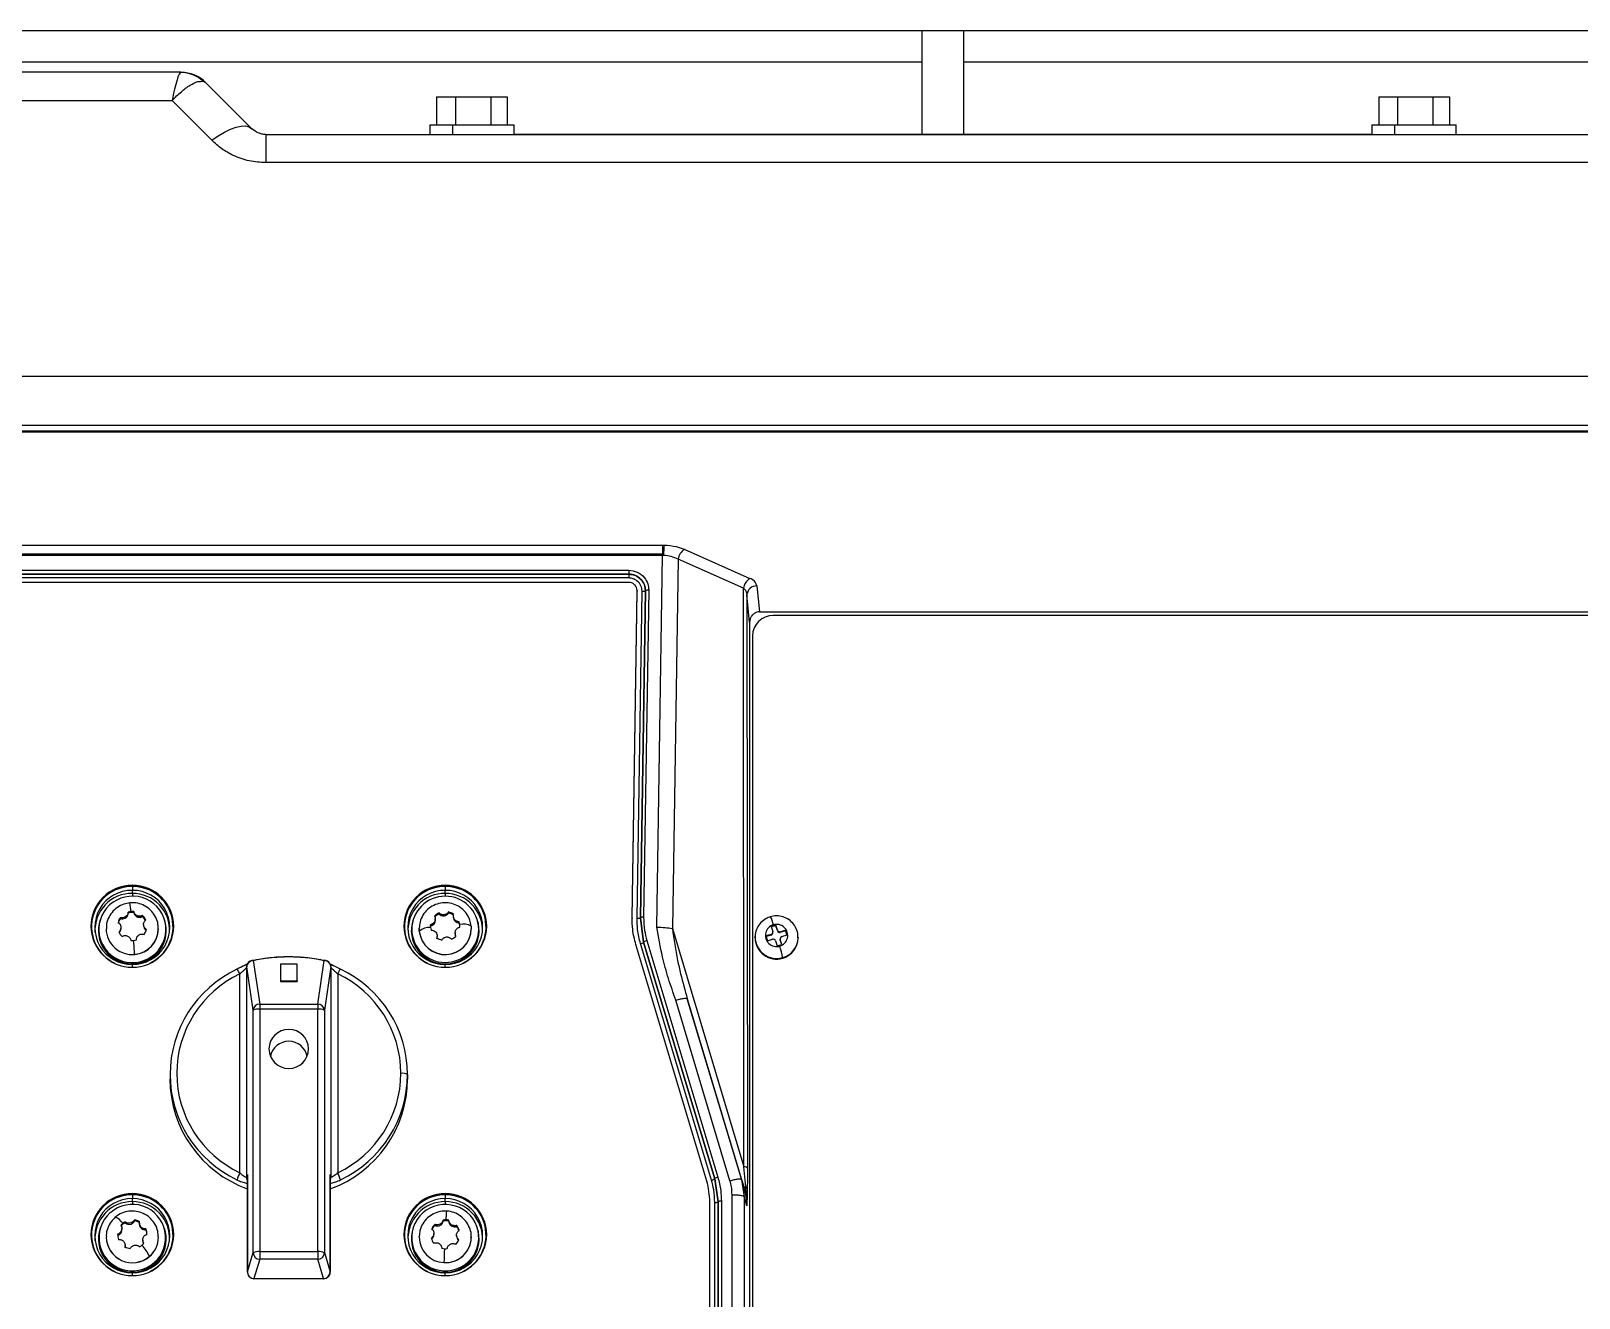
# Model space of a CAD drawing. Header units: millimetres. Extents: x 126 to 938, y 244 to 707.
# Drawn here: x 780.55 to 792.42, y 279.21 to 288.93 of the extents above; entities that cross this region are included whole.
import ezdxf

# ---------------------------------------------------------------- set-up
doc = ezdxf.new("R2010")
doc.units = ezdxf.units.MM

msp = doc.modelspace()

# ---------------------------------------------------------------- linework, layer by layer
at = {"color": 7, "linetype": 'Continuous', "lineweight": 25}
for p, q in [((854.1, 288.925), (762.66, 288.925)), ((787.385, 288.134), (787.385, 288.925)), ((787.703, 288.134), (787.703, 288.925)), ((787.385, 288.687), (770.28, 288.687)), ((828.692, 288.687), (787.703, 288.687)), ((781.696, 288.608), (777.26, 288.608)), ((781.699, 288.608), (781.696, 288.608)), ((781.871, 288.539), (781.884, 288.532)), ((781.884, 288.532), (781.888, 288.53)), ((782.242, 288.176), (781.888, 288.53)), ((777.26, 288.392), (781.631, 288.392)), ((781.631, 288.392), (781.936, 288.087)), ((783.66, 288.421), (783.66, 288.205)), ((783.66, 288.421), (783.806, 288.421)), ((783.66, 288.421), (783.66, 288.205)), ((783.66, 288.421), (783.66, 288.421)), ((783.806, 288.421), (783.806, 288.205)), ((783.806, 288.421), (784.077, 288.421)), ((784.077, 288.421), (784.077, 288.205)), ((784.077, 288.421), (784.202, 288.421)), ((784.202, 288.421), (784.202, 288.205)), ((790.886, 288.421), (790.886, 288.205)), ((790.886, 288.421), (791.031, 288.421)), ((791.031, 288.421), (791.031, 288.205)), ((791.031, 288.421), (791.302, 288.421)), ((791.302, 288.421), (791.302, 288.205)), ((791.302, 288.421), (791.428, 288.421)), ((791.428, 288.421), (791.428, 288.205)), ((791.428, 288.421), (791.428, 288.205)), ((791.428, 288.421), (791.428, 288.421)), ((783.607, 288.205), (783.607, 288.131)), ((783.607, 288.205), (783.607, 288.131)), ((783.607, 288.205), (783.782, 288.205)), ((783.607, 288.205), (783.607, 288.205)), ((783.782, 288.205), (784.255, 288.205)), ((783.782, 288.205), (783.782, 288.131)), ((784.255, 288.131), (784.255, 288.205)), ((790.833, 288.205), (790.833, 288.131)), ((790.833, 288.205), (791.007, 288.205)), ((791.007, 288.205), (791.481, 288.205)), ((791.007, 288.205), (791.007, 288.131)), ((791.481, 288.131), (791.481, 288.205)), ((791.481, 288.131), (791.481, 288.205)), ((791.481, 288.205), (791.481, 288.205)), ((782.349, 288.131), (782.349, 287.916)), ((782.349, 288.131), (792.739, 288.131)), ((784.255, 288.134), (790.833, 288.134)), ((792.739, 287.916), (782.349, 287.916)), ((779.331, 286.279), (795.757, 286.279)), ((795.603, 285.899), (779.485, 285.899)), ((795.566, 285.849), (779.522, 285.849)), ((795.56, 285.856), (779.527, 285.856)), ((779.654, 284.983), (785.393, 284.983)), ((779.654, 284.917), (785.393, 284.917)), ((785.393, 284.904), (779.654, 284.904)), ((785.349, 282.054), (785.393, 284.904)), ((785.393, 284.983), (785.393, 284.917)), ((785.393, 284.917), (785.393, 284.904)), ((785.512, 284.875), (785.468, 282.044)), ((786.013, 284.653), (785.512, 284.875)), ((785.56, 284.951), (786.062, 284.728)), ((779.822, 284.79), (785.134, 284.79)), ((785.134, 284.76), (779.822, 284.76)), ((779.822, 284.76), (785.134, 284.76)), ((785.134, 284.79), (785.134, 284.76)), ((785.134, 284.76), (785.134, 284.76)), ((785.134, 284.76), (785.134, 284.731)), ((785.134, 284.731), (779.822, 284.731)), ((785.134, 284.697), (779.822, 284.697)), ((785.159, 282.126), (785.198, 284.634)), ((785.198, 284.634), (785.198, 284.629)), ((785.223, 282.126), (785.261, 284.633)), ((785.261, 284.633), (785.223, 282.126)), ((785.287, 284.637), (785.248, 282.13)), ((785.261, 284.633), (785.261, 284.633)), ((786.016, 280.217), (786.013, 284.653)), ((786.117, 284.67), (786.136, 284.471)), ((785.159, 282.122), (785.198, 284.629)), ((785.197, 282.122), (785.236, 284.629)), ((786.04, 284.603), (786.044, 280.208)), ((786.061, 284.393), (786.04, 284.603)), ((786.136, 284.471), (794.908, 284.471)), ((794.802, 284.443), (786.242, 284.443)), ((786.061, 284.393), (786.061, 279.014)), ((786.083, 284.287), (786.083, 276.366)), ((781.326, 282.365), (781.326, 282.336)), ((781.326, 282.312), (781.326, 282.336)), ((781.326, 282.312), (781.326, 282.29)), ((783.726, 282.365), (783.726, 282.336)), ((783.726, 282.312), (783.726, 282.336)), ((783.726, 282.312), (783.726, 282.29)), ((781.294, 282.161), (781.294, 282.169)), ((781.337, 282.165), (781.337, 282.173)), ((781.404, 282.135), (781.404, 282.142)), ((783.678, 282.155), (783.678, 282.163)), ((783.752, 282.163), (783.752, 282.17)), ((783.788, 282.14), (783.788, 282.131)), ((781.068, 282.037), (781.068, 282.026)), ((781.126, 282.042), (781.126, 282.041)), ((781.234, 282.12), (781.234, 282.127)), ((781.239, 282.043), (781.239, 282.052)), ((781.254, 282.117), (781.254, 282.125)), ((781.385, 282.129), (781.385, 282.137)), ((781.412, 282.075), (781.412, 282.067)), ((781.526, 282.041), (781.526, 282.042)), ((781.583, 282.026), (781.583, 282.037)), ((783.468, 282.037), (783.468, 282.026)), ((783.47, 282), (783.468, 282.026)), ((783.527, 282.022), (783.526, 282.047)), ((783.526, 282.042), (783.526, 282.041)), ((783.526, 282.041), (783.527, 282.021)), ((783.527, 282.022), (783.527, 282.021)), ((783.614, 282.065), (783.614, 282.072)), ((783.65, 282.108), (783.65, 282.117)), ((783.834, 282.087), (783.834, 282.095)), ((783.838, 282.066), (783.838, 282.074)), ((783.925, 282.062), (783.926, 282.037)), ((783.926, 282.041), (783.926, 282.042)), ((783.983, 282.026), (783.983, 282.037)), ((785.159, 282.126), (785.159, 282.122)), ((785.248, 281.939), (785.223, 282.126)), ((785.223, 282.126), (785.248, 281.939)), ((785.223, 282.126), (785.223, 282.126)), ((785.468, 282.044), (786.016, 280.217)), ((786.263, 282.07), (786.227, 282.059)), ((786.227, 282.059), (786.238, 282.021)), ((786.263, 282.065), (786.228, 282.055)), ((786.275, 282.031), (786.263, 282.07)), ((786.263, 282.065), (786.263, 282.07)), ((786.275, 282.027), (786.263, 282.065)), ((786.275, 282.027), (786.275, 282.031)), ((786.338, 282.03), (786.299, 282.018)), ((786.338, 282.025), (786.299, 282.014)), ((786.348, 281.994), (786.338, 282.03)), ((786.338, 282.025), (786.338, 282.03)), ((786.347, 281.993), (786.338, 282.025)), ((783.47, 282), (783.47, 282.011)), ((783.664, 281.979), (783.664, 281.987)), ((783.802, 282.01), (783.802, 282.002)), ((785.732, 280.107), (785.188, 281.921)), ((785.768, 280.113), (785.224, 281.928)), ((785.793, 280.125), (785.248, 281.939)), ((785.248, 281.939), (785.793, 280.124)), ((785.248, 281.939), (785.248, 281.939)), ((785.273, 281.951), (785.817, 280.136)), ((786.102, 281.976), (786.102, 281.98)), ((786.102, 281.976), (786.102, 281.971)), ((786.225, 281.997), (786.186, 281.986)), ((786.186, 281.986), (786.197, 281.95)), ((786.225, 281.993), (786.188, 281.982)), ((786.197, 281.95), (786.236, 281.961)), ((786.225, 281.993), (786.225, 281.997)), ((786.239, 282.011), (786.239, 282.015)), ((786.26, 281.949), (786.271, 281.91)), ((786.271, 281.91), (786.308, 281.921)), ((786.296, 281.964), (786.296, 281.96)), ((786.308, 281.921), (786.296, 281.959)), ((786.296, 281.955), (786.296, 281.959)), ((786.307, 281.92), (786.296, 281.955)), ((786.299, 282.014), (786.299, 282.018)), ((786.309, 281.982), (786.348, 281.994)), ((786.432, 281.971), (786.432, 281.976)), ((786.432, 281.976), (786.432, 281.972)), ((781.344, 281.846), (781.344, 281.845)), ((781.349, 281.774), (781.349, 281.784)), ((782.253, 281.797), (782.304, 281.464)), ((782.526, 281.826), (782.526, 281.829)), ((782.748, 281.464), (782.798, 281.797)), ((786.314, 281.82), (786.314, 281.815)), ((781.326, 281.768), (781.326, 281.769)), ((781.326, 281.747), (781.326, 281.768)), ((782.151, 280.17), (782.151, 281.695)), ((782.201, 281.744), (782.201, 280.138)), ((782.253, 281.416), (782.203, 281.749)), ((782.589, 281.769), (782.462, 281.769)), ((782.462, 281.769), (782.462, 281.642)), ((782.589, 281.642), (782.589, 281.769)), ((782.849, 281.749), (782.799, 281.416)), ((782.85, 280.138), (782.85, 281.744)), ((782.901, 281.695), (782.901, 280.17)), ((783.726, 281.768), (783.726, 281.769)), ((783.726, 281.747), (783.726, 281.768)), ((782.462, 281.642), (782.462, 281.636)), ((782.462, 281.642), (782.589, 281.642)), ((782.462, 281.636), (782.589, 281.636)), ((782.589, 281.642), (782.589, 281.636)), ((782.304, 281.464), (782.748, 281.464)), ((782.304, 281.464), (782.304, 281.424)), ((782.748, 281.464), (782.748, 281.424)), ((785.91, 280.109), (785.495, 281.494)), ((785.583, 281.505), (785.998, 280.12)), ((786.018, 280.054), (785.583, 281.505)), ((782.253, 279.558), (782.253, 281.416)), ((782.304, 281.424), (782.304, 279.566)), ((782.748, 281.424), (782.304, 281.424)), ((782.748, 279.566), (782.748, 281.424)), ((782.799, 281.416), (782.799, 279.558)), ((781.615, 280.924), (781.615, 280.888)), ((783.437, 280.924), (783.437, 280.888)), ((782.208, 280.158), (782.208, 279.41)), ((782.208, 279.409), (782.208, 280.155)), ((782.843, 279.41), (782.843, 280.158)), ((782.843, 280.155), (782.843, 279.409)), ((785.819, 279.948), (785.793, 280.125)), ((785.793, 280.124), (785.793, 280.125)), ((785.793, 280.124), (785.819, 279.947)), ((786.032, 280.063), (786.016, 280.217)), ((785.926, 275.47), (785.926, 280.002)), ((785.998, 280.12), (786.018, 279.987)), ((785.998, 280.12), (786.018, 280.054)), ((786.039, 279.917), (786.032, 280.063)), ((781.326, 280.001), (781.326, 279.972)), ((781.326, 279.949), (781.326, 279.972)), ((781.326, 279.949), (781.326, 279.926)), ((783.726, 280.001), (783.726, 279.972)), ((783.726, 279.949), (783.726, 279.972)), ((783.726, 279.949), (783.726, 279.926)), ((785.755, 275.616), (785.755, 279.947)), ((785.793, 275.612), (785.793, 279.943)), ((785.819, 275.616), (785.819, 279.948)), ((785.819, 279.948), (785.819, 279.947)), ((785.819, 279.947), (785.819, 275.616)), ((785.844, 279.952), (785.844, 275.62)), ((786.018, 279.987), (786.018, 275.638)), ((786.039, 279.917), (786.018, 279.987)), ((781.269, 279.787), (781.269, 279.795)), ((781.33, 279.785), (781.33, 279.794)), ((781.342, 279.801), (781.342, 279.808)), ((781.38, 279.785), (781.38, 279.776)), ((783.645, 279.768), (783.645, 279.775)), ((783.663, 279.763), (783.663, 279.771)), ((783.71, 279.801), (783.71, 279.808)), ((783.753, 279.799), (783.753, 279.806)), ((783.795, 279.756), (783.795, 279.765)), ((783.815, 279.759), (783.815, 279.767)), ((781.068, 279.673), (781.068, 279.662)), ((781.126, 279.678), (781.126, 279.677)), ((781.23, 279.7), (781.23, 279.709)), ((781.246, 279.734), (781.246, 279.742)), ((781.406, 279.657), (781.406, 279.649)), ((781.43, 279.732), (781.43, 279.74)), ((781.526, 279.677), (781.526, 279.678)), ((781.583, 279.662), (781.583, 279.673)), ((783.468, 279.673), (783.468, 279.662)), ((783.526, 279.678), (783.526, 279.685)), ((783.526, 279.678), (783.526, 279.677)), ((783.639, 279.698), (783.639, 279.706)), ((783.813, 279.693), (783.813, 279.685)), ((783.926, 279.677), (783.926, 279.678)), ((783.926, 279.678), (783.926, 279.672)), ((783.983, 279.662), (783.983, 279.673)), ((781.271, 279.606), (781.271, 279.614)), ((781.457, 279.529), (781.457, 279.528)), ((782.208, 279.41), (782.253, 279.558)), ((782.304, 279.566), (782.304, 279.507)), ((782.304, 279.566), (782.748, 279.566)), ((782.748, 279.566), (782.748, 279.507)), ((782.799, 279.558), (782.843, 279.41)), ((781.494, 279.471), (781.494, 279.481)), ((782.304, 279.507), (782.259, 279.359)), ((782.748, 279.507), (782.304, 279.507)), ((782.793, 279.359), (782.748, 279.507)), ((783.713, 279.409), (783.713, 279.42)), ((783.716, 279.481), (783.716, 279.48)), ((781.326, 279.404), (781.326, 279.406)), ((781.326, 279.383), (781.326, 279.404)), ((782.259, 279.359), (782.793, 279.359)), ((782.259, 279.359), (782.793, 279.359)), ((782.259, 279.359), (782.259, 279.359)), ((782.793, 279.359), (782.793, 279.359)), ((783.726, 279.404), (783.726, 279.406)), ((783.726, 279.383), (783.726, 279.404))]:
    msp.add_line(p, q, dxfattribs=at)
at = {"color": 7, "linetype": 'Continuous', "lineweight": 25, "flags": 128}
for points in [[(781.936, 288.087), (781.985, 288.121), (782.033, 288.15), (782.079, 288.172), (782.122, 288.188), (782.16, 288.196), (782.193, 288.197), (782.221, 288.19), (782.242, 288.176)], [(783.614, 282.065), (783.614, 282.059), (783.614, 282.059)], [(786.296, 281.955), (786.296, 281.958), (786.296, 281.96)], [(782.128, 281.731), (782.129, 281.732), (782.129, 281.732)], [(782.923, 281.731), (782.923, 281.732), (782.922, 281.732)], [(781.271, 279.606), (781.271, 279.606), (781.269, 279.595)]]:
    msp.add_lwpolyline(points, dxfattribs=at)
at = {"color": 7, "linetype": 'Continuous', "lineweight": 25}
for centre, radius, start, end in [((781.696, 288.351), 0.256, 46.9368, 89.8904), ((781.699, 288.341), 0.267, 44.9992, 90.0002), ((786.709, 284.891), 1.308, 175.9668, 179.4371), ((785.624, 284.856), 0.114, 123.9494, 170.3647), ((785.136, 284.635), 0.062, 359.1908, 45.1143), ((785.242, 284.67), 0.0414, 260.7714, 296.9342), ((785.28, 284.596), 0.0414, 80.7865, 116.919), ((786.125, 284.633), 0.114, 123.9584, 170.3621), ((786.114, 284.596), 0.0739, 88.0459, 174.4091), ((786.241, 284.285), 0.158, 89.5667, 179.5565), ((781.326, 282.057), 0.318, 0.6784, 179.3216), ((781.326, 282.052), 0.318, 0.6784, 179.3216), ((781.321, 282.057), 0.308, 89.139, 245.0593), ((781.322, 282.052), 0.284, 89.2938, 270.7062), ((781.323, 282.029), 0.284, 89.547, 183.1266), ((781.323, 282.036), 0.254, 94.6007, 275.99), ((781.329, 282.037), 0.254, 274.6021, 95.9887), ((781.33, 282.057), 0.308, 294.9403, 90.8604), ((781.329, 282.052), 0.284, 269.295, 90.705), ((781.329, 282.029), 0.283, 356.7163, 90.6089), ((783.726, 282.057), 0.318, 0.678, 179.322), ((783.726, 282.052), 0.318, 0.678, 179.322), ((783.721, 282.057), 0.308, 89.1396, 245.0585), ((783.722, 282.052), 0.284, 89.2938, 270.7062), ((783.724, 282.029), 0.284, 89.547, 183.1266), ((783.726, 282.034), 0.257, 6.4572, 185.0746), ((783.731, 282.057), 0.308, 294.9411, 90.8608), ((783.729, 282.052), 0.284, 269.2938, 90.7062), ((783.729, 282.029), 0.283, 356.7244, 90.602), ((781.25, 282.162), 0.0446, 274.73, 359.8282), ((781.326, 282.06), 0.114, 95.113, 105.8904), ((781.326, 282.052), 0.114, 84.4095, 105.8585), ((780.342, 282.094), 0.976, 4.6456, 8.6061), ((781.326, 282.059), 0.114, 84.4026, 95.1494), ((781.381, 282.174), 0.0449, 190.798, 275.4825), ((781.328, 282.062), 0.111, 24.6723, 46.5899), ((783.725, 282.061), 0.112, 114.587, 136.2836), ((783.725, 282.053), 0.112, 114.587, 136.2836), ((783.712, 282.185), 0.0453, 221.4249, 330.107), ((783.726, 282.06), 0.113, 55.3923, 76.9633), ((783.726, 282.052), 0.113, 55.4044, 76.9585), ((781.326, 282.064), 0.318, 180.678, 359.322), ((781.323, 282.027), 0.257, 160.9217, 270.6857), ((781.324, 282.028), 0.255, 180.3678, 275.7211), ((781.324, 282.043), 0.199, 180.5076, 275.659), ((781.324, 282.043), 0.199, 180.429, 275.6597), ((781.323, 282.062), 0.11, 143.8769, 165.8863), ((781.323, 282.055), 0.11, 143.8769, 165.8863), ((781.195, 282.043), 0.0439, 314.1836, 359.926), ((781.249, 282.163), 0.0456, 250.5021, 275.1564), ((781.329, 282.027), 0.257, 269.3156, 19.0784), ((781.327, 282.043), 0.198, 274.7398, 359.6805), ((781.328, 282.042), 0.198, 274.6783, 359.6639), ((781.328, 282.028), 0.255, 274.7084, 359.6335), ((781.381, 282.174), 0.0455, 275.1325, 299.7978), ((781.328, 282.054), 0.111, 24.6723, 46.5899), ((781.456, 282.067), 0.0441, 180.1243, 238.0501), ((781.328, 282.063), 0.11, 323.8883, 345.8602), ((783.726, 282.064), 0.318, 180.6777, 359.3223), ((783.723, 282.027), 0.257, 160.9239, 270.6835), ((783.726, 282.04), 0.257, 186.4567, 5.0751), ((783.726, 282.03), 0.258, 186.5057, 359.2598), ((783.612, 281.913), 0.139, 89.3484, 128.0914), ((783.726, 282.043), 0.2, 186.4387, 359.3276), ((783.726, 282.044), 0.2, 186.4484, 357.9235), ((783.722, 282.063), 0.109, 174.8612, 185.951), ((783.606, 282.108), 0.0445, 280.3084, 359.6869), ((783.723, 282.063), 0.11, 185.965, 196.9828), ((783.729, 282.027), 0.257, 269.3165, 19.0761), ((783.833, 282.131), 0.0446, 180.3562, 271.3681), ((783.729, 282.063), 0.109, 5.9495, 16.9983), ((783.729, 282.055), 0.109, 5.9495, 16.9983), ((783.866, 281.958), 0.119, 60.6286, 103.7791), ((783.729, 282.063), 0.11, 354.9172, 5.9275), ((783.726, 282.055), 0.113, 2.076, 5.8772), ((785.204, 282.163), 0.0414, 260.7832, 296.9092), ((785.241, 282.089), 0.0414, 80.7542, 116.9382), ((786.267, 281.99), 0.0852, 106.0784, 287.2645), ((785.973, 282.011), 0.277, 12.7015, 26.3475), ((786.22, 282.015), 0.0187, 285.7401, 16.3675), ((786.268, 281.99), 0.0852, 286.0786, 107.2644), ((786.293, 282.037), 0.0191, 197.1076, 286.4848), ((786.293, 282.032), 0.0191, 197.1076, 286.4848), ((781.324, 282.063), 0.111, 204.6831, 226.5791), ((781.326, 282.066), 0.114, 264.4142, 275.1218), ((781.326, 282.066), 0.114, 275.1513, 285.852), ((778.919, 281.718), 2.428, 3.0116, 5.5327), ((783.62, 281.979), 0.0437, 340.5779, 359.9983), ((783.726, 282.065), 0.113, 235.4007, 256.9614), ((783.727, 282.065), 0.113, 294.6171, 316.2629), ((783.845, 282.002), 0.0437, 180.021, 203.8848), ((785.216, 281.977), 0.0504, 279.6251, 310.6088), ((785.281, 281.901), 0.0503, 99.602, 130.632), ((786.267, 281.978), 0.164, 180.5252, 286.7462), ((786.267, 281.973), 0.164, 180.5252, 286.7462), ((786.22, 282.011), 0.0188, 285.8857, 359.7034), ((786.242, 281.943), 0.0191, 17.1076, 106.4848), ((785.657, 281.701), 0.668, 10.2965, 18.096), ((786.314, 281.964), 0.0187, 105.7401, 196.3675), ((786.27, 281.977), 0.163, 285.8463, 358.2423), ((786.27, 281.972), 0.163, 285.8424, 359.7463), ((782.253, 281.747), 0.0505, 89.6747, 177.0154), ((782.253, 281.749), 0.0508, 102.3665, 164.6502), ((782.246, 281.781), 0.0175, 65.114, 101.4791), ((782.806, 281.781), 0.0175, 78.4997, 114.9072), ((782.799, 281.747), 0.0505, 2.9709, 90.3391), ((782.798, 281.749), 0.0508, 15.3484, 77.6439), ((782.511, 280.921), 0.896, 115.2636, 179.7997), ((782.509, 280.933), 0.842, 115.1575, 244.8425), ((781.98, 281.621), 0.186, 23.5288, 36.7121), ((782.25, 281.744), 0.0483, 161.5891, 180.1664), ((782.252, 281.749), 0.0489, 154.8711, 180.0296), ((782.8, 281.749), 0.0488, 359.922, 25.1461), ((782.802, 281.744), 0.0483, 359.8336, 18.4109), ((783.072, 281.62), 0.187, 143.3303, 156.4583), ((782.54, 280.93), 0.846, 0.2007, 64.736), ((782.541, 280.921), 0.896, 0.2003, 64.7364), ((782.303, 281.413), 0.0505, 89.6678, 177.0223), ((782.748, 281.413), 0.0505, 2.9807, 90.3293), ((782.292, 281.336), 0.0893, 82.6356, 116.0794), ((782.759, 281.336), 0.0894, 63.9232, 97.3618), ((782.526, 281.118), 0.152, 0.664, 179.336), ((782.526, 281.122), 0.152, 180.6638, 359.3362), ((782.525, 281.037), 0.142, 89.6193, 169.6632), ((782.527, 281.037), 0.142, 10.3378, 90.3821), ((782.511, 280.927), 0.896, 180.2003, 244.7364), ((782.513, 280.893), 0.899, 180.2752, 250.1487), ((782.539, 280.892), 0.898, 289.8285, 359.7476), ((782.54, 280.936), 0.846, 295.264, 359.7993), ((782.541, 280.927), 0.896, 295.2636, 359.7997), ((783.399, 280.853), 0.0807, 61.5192, 98.7787), ((782.392, 280.039), 0.274, 151.5359, 163.7307), ((782.251, 280.138), 0.0501, 180.0033, 210.3561), ((782.8, 280.138), 0.0501, 329.6439, 359.9967), ((782.659, 280.039), 0.275, 16.2838, 28.4497), ((785.76, 280.163), 0.0502, 279.5717, 310.6623), ((785.825, 280.086), 0.0503, 99.6085, 130.6255), ((786.017, 280.174), 0.0433, 52.8618, 91.7022), ((781.326, 279.693), 0.318, 0.6784, 179.3216), ((781.326, 279.688), 0.318, 0.6784, 179.3216), ((783.726, 279.693), 0.318, 0.678, 179.322), ((783.726, 279.688), 0.318, 0.678, 179.322), ((785.2, 279.947), 0.555, 0.0055, 16.6962), ((786.037, 280.041), 0.0225, 104.1222, 146.2998), ((786.019, 280.043), 0.0239, 11.734, 58.9674), ((781.321, 279.693), 0.308, 89.1385, 245.0584), ((781.322, 279.688), 0.284, 89.294, 270.706), ((781.323, 279.665), 0.284, 89.5474, 183.1268), ((781.326, 279.673), 0.255, 311.2557, 131.4544), ((781.33, 279.693), 0.308, 294.9427, 90.8605), ((781.329, 279.688), 0.284, 269.2952, 90.7048), ((781.329, 279.666), 0.283, 356.716, 90.6087), ((783.721, 279.693), 0.308, 89.1396, 245.0585), ((783.722, 279.688), 0.284, 89.294, 270.706), ((783.724, 279.665), 0.284, 89.5474, 183.1268), ((783.723, 279.673), 0.254, 86.4011, 267.8058), ((783.729, 279.673), 0.254, 266.4011, 87.8058), ((783.731, 279.693), 0.308, 294.9411, 90.8608), ((783.729, 279.688), 0.284, 269.294, 90.706), ((783.729, 279.666), 0.283, 356.724, 90.6018), ((785.799, 279.984), 0.0418, 261.7308, 297.634), ((785.838, 279.911), 0.0418, 81.7256, 117.6392), ((781.325, 279.673), 0.255, 131.2554, 311.4547), ((781.149, 279.715), 0.124, 33.3815, 67.872), ((781.325, 279.69), 0.112, 119.6312, 141.3406), ((781.324, 279.698), 0.111, 130.4601, 141.3757), ((781.325, 279.697), 0.112, 119.6516, 130.4852), ((781.301, 279.82), 0.0455, 226.5142, 310.3772), ((781.301, 279.819), 0.0444, 310.4712, 335.5303), ((781.326, 279.696), 0.114, 60.4418, 81.9375), ((781.326, 279.688), 0.114, 60.4354, 81.944), ((781.425, 279.777), 0.0447, 180.4259, 276.3634), ((783.724, 279.698), 0.11, 135.7697, 157.7242), ((783.724, 279.691), 0.11, 135.7753, 157.7231), ((783.666, 279.808), 0.0455, 242.5301, 267.2077), ((783.666, 279.807), 0.0448, 266.8271, 351.6037), ((783.726, 279.695), 0.114, 87.193, 97.9133), ((783.726, 279.688), 0.114, 76.462, 97.9183), ((785.499, 279.731), 1.77, 175.2833, 177.4654), ((783.726, 279.696), 0.114, 76.4563, 87.1975), ((783.797, 279.801), 0.0446, 182.5892, 267.591), ((783.728, 279.698), 0.11, 16.5421, 38.4757), ((781.326, 279.7), 0.318, 180.6778, 359.3222), ((781.323, 279.663), 0.257, 160.9217, 270.6857), ((781.326, 279.666), 0.258, 180.7347, 310.8452), ((781.326, 279.681), 0.2, 180.7228, 310.8566), ((781.326, 279.68), 0.2, 180.7237, 310.8557), ((781.201, 279.735), 0.0452, 285.6588, 310.4479), ((781.322, 279.699), 0.109, 180.0459, 202.1262), ((781.202, 279.734), 0.044, 310.3668, 359.8824), ((781.329, 279.663), 0.257, 269.3156, 19.0784), ((781.449, 279.649), 0.0438, 180.0505, 209.6847), ((781.329, 279.699), 0.109, 0.0469, 22.1251), ((781.329, 279.691), 0.109, 0.0459, 22.1262), ((781.33, 279.678), 0.196, 310.3383, 359.9136), ((781.33, 279.677), 0.196, 310.3383, 359.9163), ((781.331, 279.663), 0.252, 310.3324, 359.9221), ((783.726, 279.7), 0.318, 180.6775, 359.3225), ((783.723, 279.663), 0.257, 160.9239, 270.6835), ((783.724, 279.664), 0.255, 180.3996, 267.6233), ((783.724, 279.679), 0.198, 180.3652, 267.6571), ((783.724, 279.679), 0.198, 180.4283, 267.594), ((783.724, 279.699), 0.11, 196.5165, 218.487), ((783.595, 279.698), 0.0441, 304.7448, 359.8863), ((783.728, 279.665), 0.256, 266.7562, 359.5162), ((783.728, 279.679), 0.198, 266.6721, 359.599), ((783.727, 279.68), 0.199, 266.6889, 357.7142), ((783.729, 279.663), 0.257, 269.3165, 19.0761), ((783.798, 279.802), 0.0456, 267.1875, 291.8237), ((783.728, 279.699), 0.111, 315.7839, 337.6965), ((783.857, 279.685), 0.044, 180.0835, 228.5806), ((783.728, 279.691), 0.11, 16.5512, 38.4666), ((781.326, 279.702), 0.114, 240.4175, 261.9566), ((781.326, 279.701), 0.113, 299.6513, 310.454), ((781.327, 279.7), 0.112, 310.491, 321.3791), ((781.18, 279.406), 0.303, 23.9295, 43.5424), ((782.292, 279.477), 0.0893, 82.6356, 116.0794), ((782.304, 279.558), 0.0509, 180.4892, 269.7841), ((782.759, 279.477), 0.0894, 63.9232, 97.3618), ((782.748, 279.558), 0.0509, 270.2159, 359.5108), ((783.726, 279.702), 0.114, 256.475, 267.1946), ((788.2, 279.352), 4.486, 176.9808, 178.3457), ((783.726, 279.702), 0.114, 267.1811, 277.9238), ((782.259, 279.41), 0.0509, 180.4926, 269.7773), ((782.21, 279.409), 0.00155, 163.2833, 180.56), ((782.259, 279.409), 0.0508, 179.9982, 269.9951), ((782.792, 279.41), 0.0509, 270.2227, 359.5074), ((782.793, 279.409), 0.0508, 269.9982, 0.0018), ((782.842, 279.409), 0.00168, 0.8156, 16.7878)]:
    msp.add_arc(centre, radius, start, end, dxfattribs=at)
for points, knots in [([(781.696, 288.608), (781.692, 288.603), (781.678, 288.587), (781.667, 288.541), (781.648, 288.475), (781.637, 288.421), (781.631, 288.392)], [0, 0, 0, 0, 0.08107, 0.285274, 0.603778, 1, 1, 1, 1]), ([(781.885, 288.532), (781.866, 288.55), (781.842, 288.572), (781.811, 288.582), (781.805, 288.584)], [0, 0, 0, 0, 0.782318, 1, 1, 1, 1]), ([(781.631, 288.392), (781.654, 288.415), (781.697, 288.459), (781.763, 288.507), (781.82, 288.54), (781.856, 288.539), (781.871, 288.539)], [0, 0, 0, 0, 0.337344, 0.629604, 0.851012, 1, 1, 1, 1]), ([(782.349, 287.916), (782.307, 287.918), (782.221, 287.924), (782.107, 287.964), (782.011, 288.019), (781.961, 288.064), (781.936, 288.087)], [0, 0, 0, 0, 0.277605, 0.560577, 0.782389, 1, 1, 1, 1]), ([(782.349, 288.131), (782.344, 288.132), (782.334, 288.132), (782.315, 288.135), (782.281, 288.145), (782.257, 288.164), (782.242, 288.176)], [0, 0, 0, 0, 0.124209, 0.249201, 0.501341, 1, 1, 1, 1]), ([(785.393, 284.983), (785.395, 284.983), (785.398, 284.983), (785.402, 284.983), (785.404, 284.983)], [0, 0, 0, 0, 0.560293, 1, 1, 1, 1]), ([(785.4, 284.904), (785.399, 284.904), (785.396, 284.904), (785.394, 284.904), (785.393, 284.904)], [0, 0, 0, 0, 0.560086, 1, 1, 1, 1]), ([(785.512, 284.875), (785.495, 284.883), (785.459, 284.899), (785.42, 284.902), (785.4, 284.904)], [0, 0, 0, 0, 0.483311, 1, 1, 1, 1]), ([(785.404, 284.983), (785.435, 284.981), (785.489, 284.977), (785.539, 284.959), (785.56, 284.951)], [0, 0, 0, 0, 0.5827458, 1, 1, 1, 1]), ([(785.134, 284.79), (785.156, 284.787), (785.201, 284.781), (785.253, 284.74), (785.282, 284.689), (785.285, 284.654), (785.287, 284.637)], [0, 0, 0, 0, 0.271964, 0.5649389, 0.7914435, 1, 1, 1, 1]), ([(785.261, 284.633), (785.261, 284.642), (785.26, 284.659), (785.25, 284.691), (785.227, 284.725), (785.192, 284.748), (785.16, 284.759), (785.143, 284.76), (785.134, 284.76)], [0, 0, 0, 0, 0.129607, 0.255864, 0.497613, 0.740709, 0.868501, 1, 1, 1, 1]), ([(785.134, 284.76), (785.143, 284.759), (785.16, 284.758), (785.192, 284.748), (785.227, 284.725), (785.25, 284.69), (785.26, 284.659), (785.261, 284.642), (785.261, 284.633)], [0, 0, 0, 0, 0.131517, 0.259401, 0.50259, 0.744313, 0.87051, 1, 1, 1, 1]), ([(785.236, 284.629), (785.234, 284.643), (785.231, 284.673), (785.203, 284.708), (785.169, 284.727), (785.146, 284.73), (785.134, 284.731)], [0, 0, 0, 0, 0.268199, 0.560016, 0.788373, 1, 1, 1, 1]), ([(785.179, 284.679), (785.172, 284.685), (785.159, 284.695), (785.142, 284.697), (785.134, 284.697)], [0, 0, 0, 0, 0.557893, 1, 1, 1, 1]), ([(786.013, 284.653), (786.02, 284.646), (786.035, 284.632), (786.039, 284.613), (786.04, 284.603)], [0, 0, 0, 0, 0.5081963, 1, 1, 1, 1]), ([(786.117, 284.67), (786.111, 284.683), (786.101, 284.709), (786.075, 284.722), (786.062, 284.728)], [0, 0, 0, 0, 0.494285, 1, 1, 1, 1]), ([(786.136, 284.471), (786.129, 284.471), (786.115, 284.469), (786.094, 284.459), (786.076, 284.442), (786.064, 284.419), (786.062, 284.401), (786.061, 284.393)], [0, 0, 0, 0, 0.173713, 0.360941, 0.556039, 0.784928, 1, 1, 1, 1]), ([(781.308, 282.24), (781.292, 282.238), (781.258, 282.232), (781.21, 282.207), (781.168, 282.169), (781.139, 282.12), (781.125, 282.076), (781.127, 282.049), (781.128, 282.041)], [0, 0, 0, 0, 0.157252, 0.348363, 0.539683, 0.730665, 0.921095, 1, 1, 1, 1]), ([(781.294, 282.169), (781.294, 282.164), (781.293, 282.153), (781.283, 282.139), (781.27, 282.129), (781.259, 282.127), (781.254, 282.125)], [0, 0, 0, 0, 0.237933, 0.487945, 0.743344, 1, 1, 1, 1]), ([(781.524, 282.042), (781.524, 282.053), (781.524, 282.083), (781.508, 282.129), (781.477, 282.176), (781.433, 282.213), (781.382, 282.236), (781.338, 282.242), (781.314, 282.24), (781.308, 282.24)], [0, 0, 0, 0, 0.099136, 0.268399, 0.437471, 0.606673, 0.776279, 0.946426, 1, 1, 1, 1]), ([(781.385, 282.137), (781.379, 282.137), (781.368, 282.138), (781.353, 282.146), (781.342, 282.158), (781.338, 282.168), (781.337, 282.173)], [0, 0, 0, 0, 0.255862, 0.511182, 0.76149, 1, 1, 1, 1]), ([(781.404, 282.142), (781.401, 282.141), (781.395, 282.139), (781.388, 282.138), (781.385, 282.137)], [0, 0, 0, 0, 0.483016, 1, 1, 1, 1]), ([(783.925, 282.062), (783.922, 282.078), (783.916, 282.112), (783.891, 282.159), (783.852, 282.2), (783.803, 282.228), (783.748, 282.242), (783.691, 282.24), (783.637, 282.223), (783.589, 282.191), (783.553, 282.147), (783.53, 282.097), (783.528, 282.063), (783.527, 282.047)], [0, 0, 0, 0, 0.078317, 0.171339, 0.264437, 0.357698, 0.451247, 0.545106, 0.639205, 0.733378, 0.827469, 0.921329, 1, 1, 1, 1]), ([(783.752, 282.17), (783.75, 282.168), (783.746, 282.162), (783.738, 282.156), (783.728, 282.151), (783.717, 282.148), (783.706, 282.149), (783.695, 282.151), (783.686, 282.156), (783.681, 282.161), (783.678, 282.163)], [0, 0, 0, 0, 0.116439, 0.243286, 0.361281, 0.498563, 0.636007, 0.754565, 0.88243, 1, 1, 1, 1]), ([(783.834, 282.095), (783.83, 282.095), (783.823, 282.096), (783.813, 282.099), (783.804, 282.105), (783.796, 282.113), (783.791, 282.123), (783.788, 282.133), (783.788, 282.144), (783.79, 282.15), (783.791, 282.153)], [0, 0, 0, 0, 0.12243, 0.253159, 0.372454, 0.509161, 0.64455, 0.760462, 0.884997, 1, 1, 1, 1]), ([(786.431, 281.972), (786.431, 281.983), (786.432, 282.011), (786.415, 282.054), (786.385, 282.095), (786.342, 282.125), (786.293, 282.141), (786.251, 282.141), (786.228, 282.135), (786.221, 282.133)], [0, 0, 0, 0, 0.1083298, 0.2724542, 0.4365544, 0.6009936, 0.7659948, 0.9315665, 1, 1, 1, 1]), ([(781.216, 282.089), (781.219, 282.088), (781.225, 282.084), (781.232, 282.076), (781.237, 282.067), (781.239, 282.056), (781.239, 282.045), (781.236, 282.034), (781.231, 282.025), (781.226, 282.02), (781.223, 282.017)], [0, 0, 0, 0, 0.1174257, 0.2427389, 0.3582714, 0.4924353, 0.6274333, 0.7455078, 0.8759919, 1, 1, 1, 1]), ([(781.254, 282.125), (781.25, 282.125), (781.244, 282.125), (781.237, 282.126), (781.234, 282.127)], [0, 0, 0, 0, 0.516177, 1, 1, 1, 1]), ([(781.435, 282.036), (781.432, 282.038), (781.426, 282.042), (781.419, 282.051), (781.414, 282.06), (781.412, 282.071), (781.412, 282.082), (781.415, 282.093), (781.421, 282.101), (781.426, 282.106), (781.428, 282.108)], [0, 0, 0, 0, 0.123904, 0.254601, 0.373027, 0.508444, 0.642772, 0.758264, 0.883283, 1, 1, 1, 1]), ([(783.65, 282.121), (783.65, 282.116), (783.65, 282.105), (783.642, 282.09), (783.63, 282.078), (783.619, 282.074), (783.614, 282.072)], [0, 0, 0, 0, 0.245976, 0.496292, 0.749234, 1, 1, 1, 1]), ([(783.618, 282.031), (783.624, 282.03), (783.635, 282.03), (783.649, 282.021), (783.66, 282.008), (783.662, 281.997), (783.664, 281.992)], [0, 0, 0, 0, 0.246506, 0.496522, 0.747714, 1, 1, 1, 1]), ([(783.644, 282.139), (783.646, 282.136), (783.649, 282.13), (783.65, 282.124), (783.65, 282.121)], [0, 0, 0, 0, 0.4838781, 1, 1, 1, 1]), ([(783.808, 281.987), (783.806, 281.99), (783.803, 281.996), (783.801, 282.007), (783.802, 282.018), (783.805, 282.029), (783.811, 282.038), (783.819, 282.045), (783.828, 282.051), (783.835, 282.052), (783.838, 282.053)], [0, 0, 0, 0, 0.123686, 0.253356, 0.370667, 0.505128, 0.639064, 0.754845, 0.88104, 1, 1, 1, 1]), ([(785.188, 281.921), (785.178, 281.959), (785.161, 282.026), (785.16, 282.096), (785.159, 282.126)], [0, 0, 0, 0, 0.559983, 1, 1, 1, 1]), ([(785.224, 281.928), (785.215, 281.963), (785.199, 282.027), (785.198, 282.093), (785.197, 282.122)], [0, 0, 0, 0, 0.560139, 1, 1, 1, 1]), ([(785.248, 282.13), (785.249, 282.096), (785.251, 282.035), (785.266, 281.977), (785.273, 281.951)], [0, 0, 0, 0, 0.5598307, 1, 1, 1, 1]), ([(785.495, 281.494), (785.475, 281.55), (785.437, 281.659), (785.385, 281.845), (785.362, 281.978), (785.349, 282.054)], [0, 0, 0, 0, 0.304285, 0.600699, 1, 1, 1, 1]), ([(785.349, 282.054), (785.37, 282.053), (785.41, 282.052), (785.449, 282.047), (785.468, 282.044)], [0, 0, 0, 0, 0.530254, 1, 1, 1, 1]), ([(785.468, 282.044), (785.48, 281.962), (785.497, 281.845), (785.538, 281.666), (785.565, 281.568), (785.583, 281.505)], [0, 0, 0, 0, 0.450804, 0.639574, 1, 1, 1, 1]), ([(786.221, 282.133), (786.21, 282.129), (786.182, 282.119), (786.145, 282.09), (786.117, 282.048), (786.102, 282.009), (786.104, 281.986), (786.104, 281.98)], [0, 0, 0, 0, 0.174147, 0.421703, 0.669304, 0.916082, 1, 1, 1, 1]), ([(781.248, 281.983), (781.251, 281.984), (781.257, 281.988), (781.268, 281.99), (781.279, 281.989), (781.289, 281.986), (781.299, 281.98), (781.306, 281.972), (781.312, 281.963), (781.314, 281.956), (781.315, 281.952)], [0, 0, 0, 0, 0.120944, 0.248371, 0.364649, 0.498687, 0.632714, 0.749198, 0.877563, 1, 1, 1, 1]), ([(781.357, 281.956), (781.357, 281.96), (781.358, 281.967), (781.361, 281.977), (781.367, 281.986), (781.376, 281.994), (781.386, 281.999), (781.396, 282.001), (781.407, 282.001), (781.414, 281.999), (781.417, 281.998)], [0, 0, 0, 0, 0.122713, 0.25129, 0.367881, 0.501952, 0.635923, 0.752149, 0.879406, 1, 1, 1, 1]), ([(783.664, 281.992), (783.664, 281.988), (783.664, 281.982), (783.662, 281.975), (783.661, 281.972)], [0, 0, 0, 0, 0.509541, 1, 1, 1, 1]), ([(783.7, 281.955), (783.702, 281.958), (783.706, 281.964), (783.714, 281.971), (783.724, 281.976), (783.735, 281.979), (783.746, 281.978), (783.757, 281.975), (783.766, 281.97), (783.771, 281.965), (783.773, 281.962)], [0, 0, 0, 0, 0.1218104, 0.2497112, 0.3660885, 0.5001751, 0.6342293, 0.7505875, 0.8784041, 1, 1, 1, 1]), ([(782.249, 281.798), (782.293, 281.807), (782.384, 281.824), (782.477, 281.827), (782.526, 281.828)], [0, 0, 0, 0, 0.476516, 1, 1, 1, 1]), ([(782.526, 281.826), (782.474, 281.825), (782.383, 281.822), (782.293, 281.805), (782.253, 281.797)], [0, 0, 0, 0, 0.563838, 1, 1, 1, 1]), ([(782.526, 281.828), (782.574, 281.827), (782.667, 281.824), (782.759, 281.807), (782.802, 281.798)], [0, 0, 0, 0, 0.523484, 1, 1, 1, 1]), ([(782.798, 281.797), (782.748, 281.806), (782.658, 281.823), (782.566, 281.825), (782.526, 281.826)], [0, 0, 0, 0, 0.556588, 1, 1, 1, 1]), ([(782.205, 281.766), (782.205, 281.766), (782.204, 281.767), (782.198, 281.763), (782.189, 281.761), (782.174, 281.753), (782.154, 281.744), (782.138, 281.736), (782.129, 281.732)], [0, 0, 0, 0, 0.007255, 0.061797, 0.179702, 0.375228, 0.651977, 1, 1, 1, 1]), ([(782.151, 281.695), (782.156, 281.7), (782.167, 281.71), (782.18, 281.722), (782.19, 281.731), (782.195, 281.736), (782.199, 281.741), (782.201, 281.743), (782.201, 281.744)], [0, 0, 0, 0, 0.315438, 0.616801, 0.759174, 0.872104, 0.952689, 1, 1, 1, 1]), ([(782.207, 281.77), (782.204, 281.769), (782.191, 281.761), (782.175, 281.754), (782.161, 281.747), (782.159, 281.746)], [0, 0, 0, 0, 0.151374, 0.857309, 1, 1, 1, 1]), ([(782.203, 281.749), (782.202, 281.748), (782.202, 281.747), (782.201, 281.745), (782.201, 281.744)], [0, 0, 0, 0, 0.56009, 1, 1, 1, 1]), ([(782.873, 281.755), (782.866, 281.759), (782.857, 281.764), (782.847, 281.769), (782.845, 281.77)], [0, 0, 0, 0, 0.745806, 1, 1, 1, 1]), ([(782.922, 281.732), (782.915, 281.735), (782.902, 281.742), (782.884, 281.75), (782.869, 281.758), (782.858, 281.762), (782.851, 281.766), (782.848, 281.766), (782.847, 281.766)], [0, 0, 0, 0, 0.279935, 0.529208, 0.732345, 0.879252, 0.967305, 1, 1, 1, 1]), ([(782.85, 281.744), (782.85, 281.745), (782.85, 281.747), (782.849, 281.748), (782.849, 281.749)], [0, 0, 0, 0, 0.560227, 1, 1, 1, 1]), ([(782.85, 281.744), (782.851, 281.743), (782.852, 281.741), (782.856, 281.737), (782.862, 281.731), (782.872, 281.722), (782.885, 281.71), (782.896, 281.7), (782.901, 281.695)], [0, 0, 0, 0, 0.047117, 0.12752, 0.240031, 0.381893, 0.683553, 1, 1, 1, 1]), ([(785.495, 281.494), (785.507, 281.497), (785.529, 281.504), (785.556, 281.507), (785.575, 281.51), (785.581, 281.506), (785.583, 281.505)], [0, 0, 0, 0, 0.403014, 0.7532, 0.925738, 1, 1, 1, 1]), ([(782.151, 280.17), (782.156, 280.165), (782.166, 280.156), (782.18, 280.146), (782.189, 280.14), (782.195, 280.138), (782.199, 280.136), (782.201, 280.137), (782.201, 280.138)], [0, 0, 0, 0, 0.3535, 0.669136, 0.807323, 0.908376, 0.970891, 1, 1, 1, 1]), ([(782.201, 280.138), (782.203, 280.141), (782.205, 280.148), (782.207, 280.155), (782.208, 280.158)], [0, 0, 0, 0, 0.559386, 1, 1, 1, 1]), ([(782.208, 280.158), (782.208, 280.158), (782.208, 280.157), (782.208, 280.156), (782.208, 280.155)], [0, 0, 0, 0, 0.560034, 1, 1, 1, 1]), ([(782.843, 280.158), (782.845, 280.154), (782.847, 280.148), (782.849, 280.141), (782.85, 280.138)], [0, 0, 0, 0, 0.560718, 1, 1, 1, 1]), ([(782.843, 280.158), (782.843, 280.158), (782.843, 280.157), (782.843, 280.156), (782.843, 280.155)], [0, 0, 0, 0, 0.560063, 1, 1, 1, 1]), ([(782.901, 280.17), (782.896, 280.165), (782.886, 280.156), (782.872, 280.146), (782.862, 280.14), (782.857, 280.138), (782.853, 280.136), (782.851, 280.137), (782.85, 280.138)], [0, 0, 0, 0, 0.352477, 0.667959, 0.806592, 0.90806, 0.970891, 1, 1, 1, 1]), ([(785.817, 280.136), (785.826, 280.102), (785.841, 280.042), (785.843, 279.979), (785.844, 279.952)], [0, 0, 0, 0, 0.560155, 1, 1, 1, 1]), ([(785.91, 280.109), (785.921, 280.112), (785.941, 280.118), (785.968, 280.122), (785.987, 280.126), (785.996, 280.121), (785.998, 280.12)], [0, 0, 0, 0, 0.3739278, 0.6891822, 0.9038069, 1, 1, 1, 1]), ([(786.044, 280.208), (786.044, 280.175), (786.044, 280.121), (786.043, 280.068), (786.043, 280.048)], [0, 0, 0, 0, 0.62272, 1, 1, 1, 1]), ([(782.128, 280.116), (782.141, 280.111), (782.164, 280.1), (782.191, 280.092), (782.205, 280.089), (782.208, 280.089)], [0, 0, 0, 0, 0.47855, 0.897541, 1, 1, 1, 1]), ([(782.843, 280.089), (782.846, 280.089), (782.861, 280.092), (782.888, 280.101), (782.911, 280.111), (782.923, 280.116)], [0, 0, 0, 0, 0.103758, 0.522732, 1, 1, 1, 1]), ([(785.793, 279.943), (785.792, 279.975), (785.79, 280.033), (785.775, 280.089), (785.768, 280.113)], [0, 0, 0, 0, 0.559832, 1, 1, 1, 1]), ([(785.926, 280.002), (785.925, 280.023), (785.924, 280.059), (785.914, 280.094), (785.91, 280.109)], [0, 0, 0, 0, 0.559526, 1, 1, 1, 1]), ([(785.926, 280.002), (785.938, 280.002), (785.962, 280.002), (785.99, 279.998), (786.01, 279.995), (786.016, 279.989), (786.018, 279.987)], [0, 0, 0, 0, 0.389502, 0.73704, 0.916279, 1, 1, 1, 1]), ([(786.039, 279.917), (786.038, 279.94), (786.036, 279.986), (786.024, 280.031), (786.018, 280.054)], [0, 0, 0, 0, 0.490826, 1, 1, 1, 1]), ([(786.043, 280.048), (786.042, 280.022), (786.041, 279.978), (786.04, 279.935), (786.039, 279.917)], [0, 0, 0, 0, 0.589296, 1, 1, 1, 1]), ([(781.195, 279.829), (781.184, 279.818), (781.159, 279.794), (781.136, 279.746), (781.124, 279.705), (781.127, 279.682), (781.127, 279.678)], [0, 0, 0, 0, 0.272835, 0.601372, 0.929383, 1, 1, 1, 1]), ([(781.524, 279.678), (781.524, 279.693), (781.523, 279.726), (781.503, 279.775), (781.469, 279.82), (781.424, 279.854), (781.371, 279.874), (781.314, 279.879), (781.258, 279.868), (781.219, 279.848), (781.2, 279.833), (781.195, 279.829)], [0, 0, 0, 0, 0.096673, 0.219707, 0.342638, 0.465714, 0.589095, 0.712901, 0.837066, 0.961442, 1, 1, 1, 1]), ([(781.237, 279.767), (781.24, 279.763), (781.246, 279.754), (781.246, 279.737), (781.242, 279.721), (781.234, 279.713), (781.23, 279.709)], [0, 0, 0, 0, 0.240131, 0.489314, 0.743157, 1, 1, 1, 1]), ([(781.33, 279.794), (781.325, 279.791), (781.316, 279.784), (781.299, 279.782), (781.283, 279.785), (781.274, 279.792), (781.269, 279.795)], [0, 0, 0, 0, 0.251231, 0.505257, 0.75753, 1, 1, 1, 1]), ([(781.342, 279.808), (781.34, 279.806), (781.337, 279.8), (781.332, 279.796), (781.33, 279.794)], [0, 0, 0, 0, 0.481243, 1, 1, 1, 1]), ([(781.43, 279.74), (781.427, 279.74), (781.419, 279.74), (781.409, 279.743), (781.4, 279.748), (781.391, 279.756), (781.385, 279.765), (781.381, 279.775), (781.38, 279.785), (781.381, 279.792), (781.382, 279.795)], [0, 0, 0, 0, 0.12204, 0.252599, 0.371904, 0.508822, 0.644443, 0.76049, 0.885092, 1, 1, 1, 1]), ([(783.736, 279.877), (783.72, 279.876), (783.686, 279.876), (783.635, 279.858), (783.588, 279.826), (783.552, 279.781), (783.53, 279.733), (783.528, 279.699), (783.527, 279.685)], [0, 0, 0, 0, 0.14691, 0.325455, 0.504342, 0.683048, 0.861313, 1, 1, 1, 1]), ([(783.663, 279.771), (783.66, 279.771), (783.654, 279.772), (783.648, 279.774), (783.645, 279.775)], [0, 0, 0, 0, 0.516802, 1, 1, 1, 1]), ([(783.71, 279.808), (783.709, 279.803), (783.706, 279.793), (783.695, 279.781), (783.68, 279.772), (783.669, 279.771), (783.663, 279.771)], [0, 0, 0, 0, 0.238139, 0.488573, 0.743972, 1, 1, 1, 1]), ([(783.924, 279.671), (783.925, 279.676), (783.928, 279.698), (783.918, 279.74), (783.894, 279.79), (783.856, 279.832), (783.808, 279.862), (783.766, 279.874), (783.742, 279.876), (783.736, 279.877)], [0, 0, 0, 0, 0.039796, 0.22052, 0.400916, 0.581267, 0.76193, 0.943117, 1, 1, 1, 1]), ([(783.795, 279.765), (783.79, 279.765), (783.779, 279.767), (783.765, 279.777), (783.755, 279.791), (783.753, 279.801), (783.753, 279.806)], [0, 0, 0, 0, 0.256547, 0.511857, 0.761803, 1, 1, 1, 1]), ([(783.815, 279.767), (783.812, 279.766), (783.805, 279.764), (783.799, 279.764), (783.795, 279.765)], [0, 0, 0, 0, 0.48388, 1, 1, 1, 1]), ([(781.23, 279.709), (781.228, 279.706), (781.222, 279.702), (781.216, 279.7), (781.213, 279.699)], [0, 0, 0, 0, 0.512508, 1, 1, 1, 1]), ([(781.221, 279.658), (781.225, 279.658), (781.232, 279.659), (781.242, 279.656), (781.252, 279.651), (781.26, 279.644), (781.266, 279.635), (781.27, 279.624), (781.271, 279.613), (781.27, 279.606), (781.269, 279.603)], [0, 0, 0, 0, 0.1198932, 0.2466747, 0.3626609, 0.4966653, 0.6308085, 0.7476916, 0.8767574, 1, 1, 1, 1]), ([(781.414, 279.63), (781.412, 279.633), (781.408, 279.64), (781.406, 279.65), (781.405, 279.661), (781.408, 279.672), (781.413, 279.682), (781.42, 279.69), (781.428, 279.696), (781.435, 279.698), (781.438, 279.699)], [0, 0, 0, 0, 0.123754, 0.253661, 0.371173, 0.50577, 0.639734, 0.755437, 0.88143, 1, 1, 1, 1]), ([(783.622, 279.74), (783.624, 279.738), (783.63, 279.734), (783.635, 279.725), (783.639, 279.715), (783.639, 279.704), (783.637, 279.693), (783.633, 279.683), (783.626, 279.674), (783.621, 279.67), (783.618, 279.668)], [0, 0, 0, 0, 0.116806, 0.241831, 0.357303, 0.491607, 0.62695, 0.745331, 0.876048, 1, 1, 1, 1]), ([(783.83, 279.657), (783.828, 279.66), (783.822, 279.665), (783.817, 279.674), (783.813, 279.684), (783.812, 279.695), (783.814, 279.706), (783.819, 279.716), (783.825, 279.724), (783.831, 279.728), (783.834, 279.73)], [0, 0, 0, 0, 0.123981, 0.254447, 0.372573, 0.507667, 0.641825, 0.757369, 0.882645, 1, 1, 1, 1]), ([(781.31, 279.589), (781.311, 279.592), (781.315, 279.599), (781.322, 279.606), (781.331, 279.612), (781.342, 279.616), (781.353, 279.617), (781.364, 279.614), (781.374, 279.61), (781.379, 279.605), (781.382, 279.603)], [0, 0, 0, 0, 0.121962, 0.24995, 0.366343, 0.500442, 0.634491, 0.750811, 0.878585, 1, 1, 1, 1]), ([(783.637, 279.631), (783.641, 279.632), (783.647, 279.634), (783.658, 279.635), (783.669, 279.633), (783.679, 279.628), (783.688, 279.621), (783.694, 279.612), (783.698, 279.602), (783.699, 279.595), (783.699, 279.591)], [0, 0, 0, 0, 0.120666, 0.24791, 0.36405, 0.498129, 0.632145, 0.748729, 0.877272, 1, 1, 1, 1]), ([(783.742, 279.589), (783.742, 279.593), (783.744, 279.6), (783.749, 279.609), (783.756, 279.617), (783.765, 279.624), (783.776, 279.628), (783.787, 279.628), (783.798, 279.627), (783.804, 279.624), (783.807, 279.622)], [0, 0, 0, 0, 0.12245, 0.250786, 0.367258, 0.501341, 0.635358, 0.751603, 0.879072, 1, 1, 1, 1])]:
    msp.add_open_spline(points, degree=3, knots=knots, dxfattribs=at)

doc.saveas('drawing.dxf')
